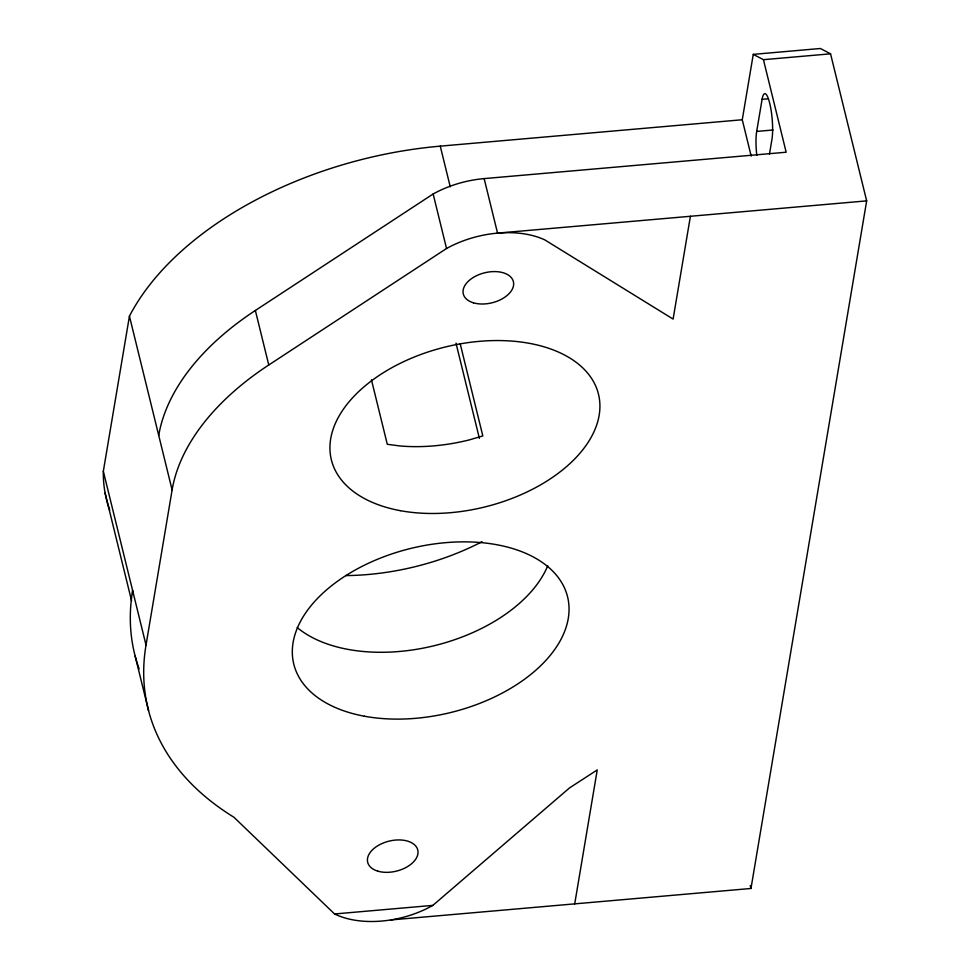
<?xml version="1.0" encoding="UTF-8"?>
<svg xmlns="http://www.w3.org/2000/svg" width="970" height="970" viewBox="0 0 970 970"><rect width="100%" height="100%" fill="white"/><g stroke="black" fill="none" stroke-linecap="round" stroke-linejoin="round"><path stroke-width="1.45" d="M109.731 510.002A296.105 177.377 -13.8 0 1 103.329 471.287L129.434 316.159A301.391 180.541 -13.8 0 1 440.259 146.143L742.268 119.746L753.266 54.368L820.377 48.5L830.55 53.823L866.671 200.875L750.974 888.471L390.716 919.948M574.713 903.87L597.241 769.925L569.511 787.931L432.85 905.386L334.565 913.97L233.94 817.249A413.984 247.993 -13.8 0 1 146.021 645.074L172.114 489.947L129.434 316.159M690.41 216.274L673.107 319.082L544.825 239.905A80.171 48.027 -13.8 0 0 446.539 248.502L268.763 364.987A268.472 160.814 -13.8 0 0 172.114 489.947M756.806 155.37A25.79 5.165 85 0 1 756.685 131.423L762.093 99.304L768.058 98.782M769.477 154.012L771.938 139.401A25.79 5.165 85 0 0 769.719 103.293A25.79 5.165 85 0 0 762.093 99.304M158.728 435.433A268.472 160.814 -13.8 0 1 255.365 310.473L433.153 193.976A80.171 48.027 -13.8 0 1 484.151 178.601L786.161 152.217L763.438 59.679L753.266 54.368M763.438 59.679L830.55 53.823M756.685 131.423L773.09 129.992M866.671 200.875L497.549 233.127L484.151 178.601M742.268 119.746L751.192 156.109M750.246 885.525L750.974 888.471M440.259 146.143L450.262 186.87M433.153 193.976L446.539 248.502M460.156 343.635L482.817 435.93L469.322 439.895A137.534 82.389 -13.8 0 1 399.834 445.957L387.285 444.284L371.449 379.816M455.997 343.137L479.386 438.367M255.365 310.473L268.763 364.987M103.329 471.287L146.021 645.074M105.136 493.172L131.58 600.806M135.182 656.181L148.58 710.707M132.611 593.519A296.105 177.377 -13.8 0 1 132.623 590.56A413.984 247.993 -13.8 0 0 139.122 668.9M547.735 565.765A140.965 84.438 -13.8 0 1 434.608 645.608A140.965 84.438 -13.8 0 1 297.172 627.541M482.029 541.709A189.101 113.284 -13.8 0 1 345.732 575.586M432.85 905.386A78.558 47.057 -13.8 0 1 334.565 913.97M364.38 716.212A140.965 84.438 -13.8 0 0 569.014 607.111A140.965 84.438 -13.8 0 0 358.657 568.141A140.965 84.438 -13.8 0 0 364.38 716.212M400.234 510.656A137.534 82.389 -13.8 0 0 599.884 404.211A137.534 82.389 -13.8 0 0 394.644 366.187A137.534 82.389 -13.8 0 0 400.234 510.656M377.791 871.145A25.79 15.447 -13.8 0 0 417.888 853.939A25.79 15.447 -13.8 0 0 382.471 843.33A25.79 15.447 -13.8 0 0 377.791 871.145M473.421 302.81A25.79 15.447 -13.8 0 0 513.518 285.604A25.79 15.447 -13.8 0 0 478.101 274.983A25.79 15.447 -13.8 0 0 473.421 302.81"/></g></svg>
